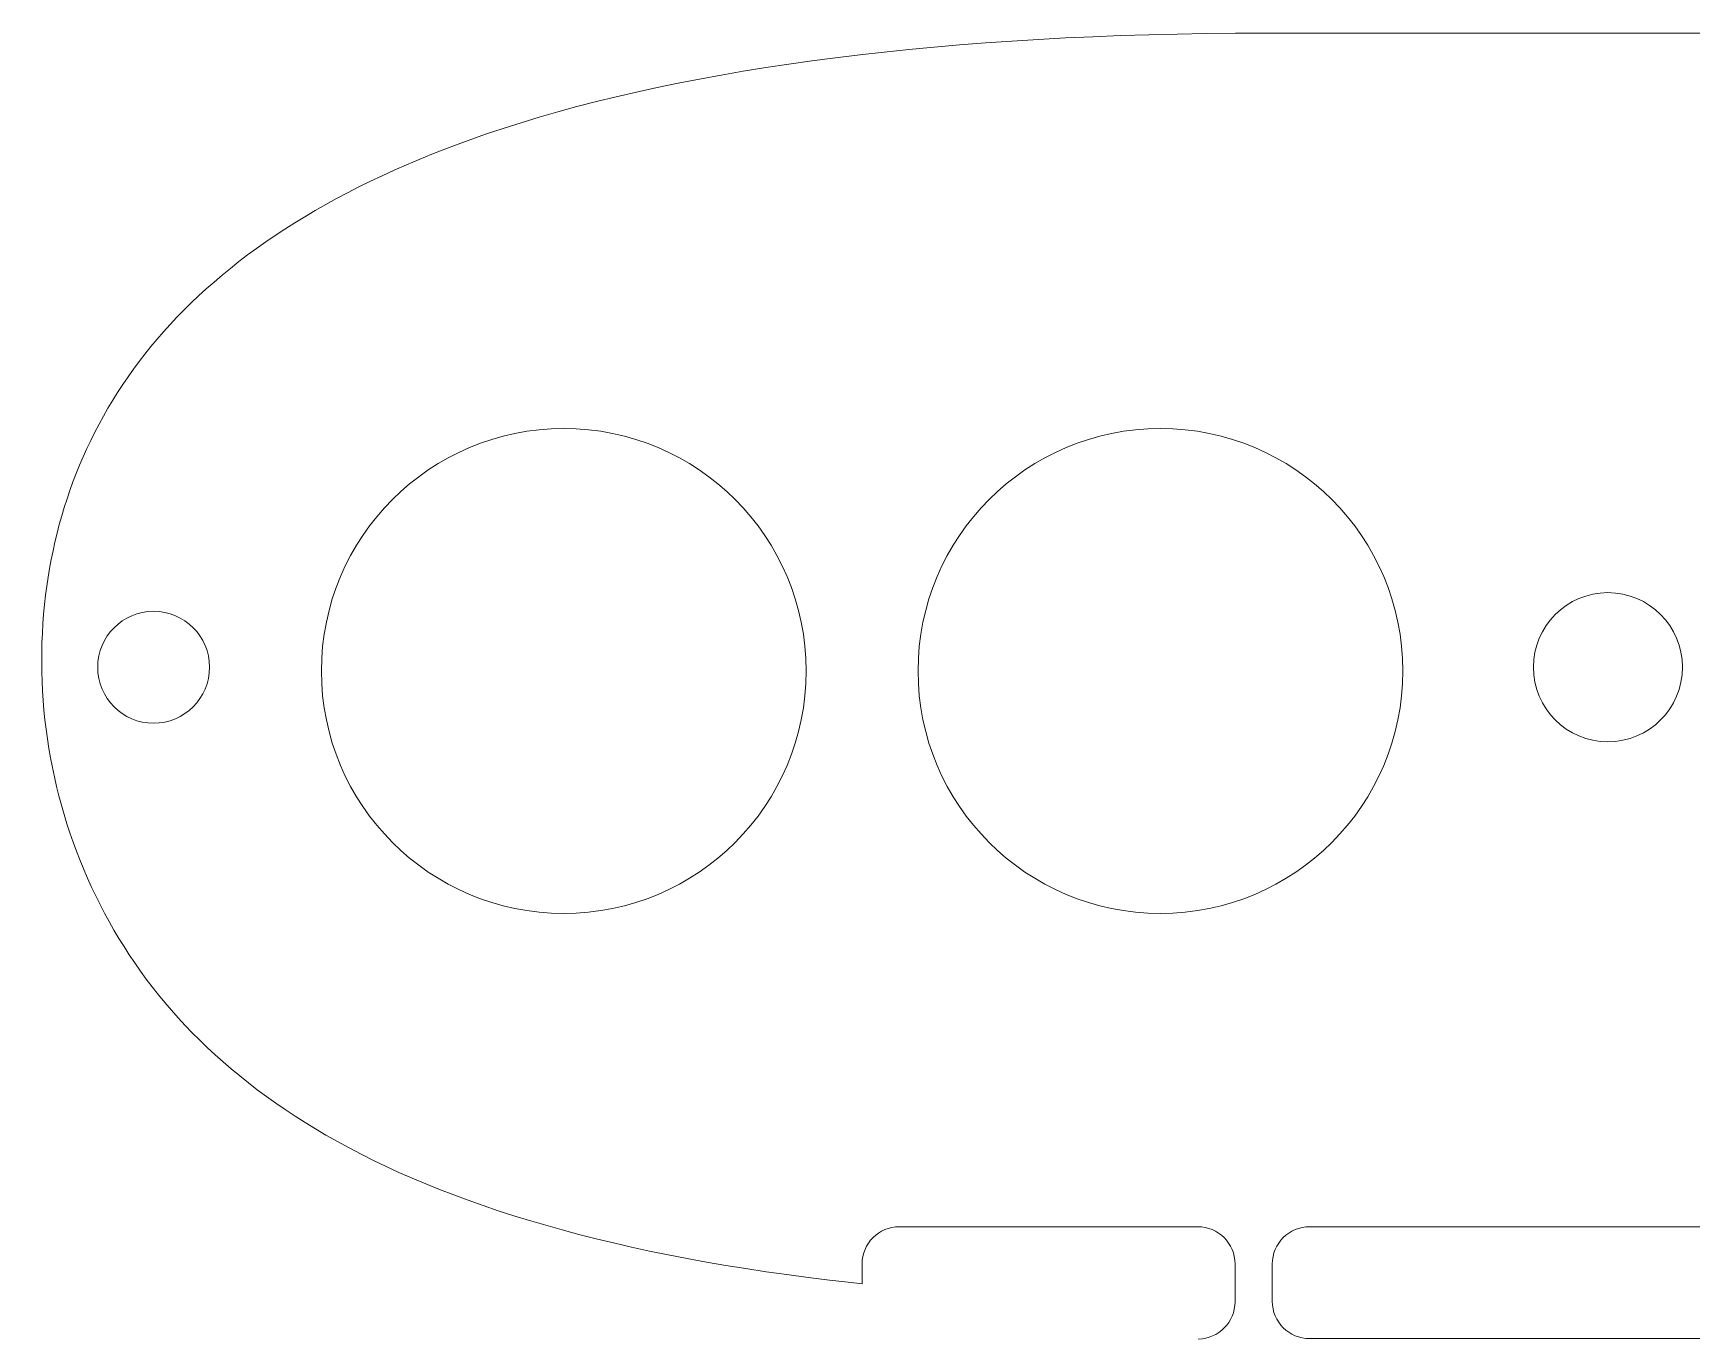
# Model space of a CAD drawing. Header units: millimetres. Extents: x -62 to 62, y -17 to 52.
# Drawn here: x -62.23 to -17.75, y 16.99 to 52 of the extents above; entities that cross this region are included whole.
import ezdxf

# ---------------------------------------------------------------- set-up
doc = ezdxf.new("R2010")
doc.units = ezdxf.units.MM
doc.layers.get('0').update_dxf_attribs({"lineweight": 5, "true_color": 0xffffff})

msp = doc.modelspace()

# ---------------------------------------------------------------- linework, layer by layer
for p, q in [((29.989, 52), (-29.989, 52)), ((-39, 20), (-31, 20)), ((-28, 20), (26, 20)), ((-40, 18.471), (-40, 19)), ((-30, 19), (-30, 17.988)), ((-29, 19), (-29, 18)), ((26, 17), (-28, 17))]:
    msp.add_line(p, q)
for centre, radius in [((-48, 34.9), 6.5), ((-48, 34.9), 6.5), ((-32, 34.9), 6.5), ((-32, 34.9), 6.5), ((-20, 35), 2), ((-20, 35), 2), ((-59, 35), 1.5), ((-59, 35), 1.5)]:
    msp.add_circle(centre, radius)
for centre, start, end in [((-39, 19), 90, 180), ((-31, 19), 0, 90), ((-28, 19), 90, 180), ((-31, 17.988), 270.8938, 0), ((-28, 18), 180, 270)]:
    msp.add_arc(centre, 1, start, end)
msp.add_open_spline([(-29.989, 52), (-38.408, 51.936), (-45.149, 50.987), (-50.096, 49.29), (-54.088, 47.92), (-56.879, 46.09), (-58.734, 43.993), (-60.585, 41.901), (-61.579, 39.498), (-61.895, 36.933), (-62.23, 34.218), (-61.775, 31.377), (-60.55, 28.867), (-59.343, 26.394), (-57.426, 24.224), (-54.378, 22.457), (-51.156, 20.59), (-46.584, 19.191), (-40.29, 18.502), (-40.194, 18.492), (-40.097, 18.481), (-40, 18.471)], degree=3, knots=[0.0000788, 0.0000788, 0.0000788, 0.0000788, 0.1780641, 0.1780641, 0.1780641, 0.3216837, 0.3216837, 0.3216837, 0.4649394, 0.4649394, 0.4649394, 0.6165771, 0.6165771, 0.6165771, 0.7659612, 0.7659612, 0.7659612, 0.9238489, 0.9238489, 0.9238489, 0.926263, 0.926263, 0.926263, 0.926263])

doc.saveas('drawing.dxf')
